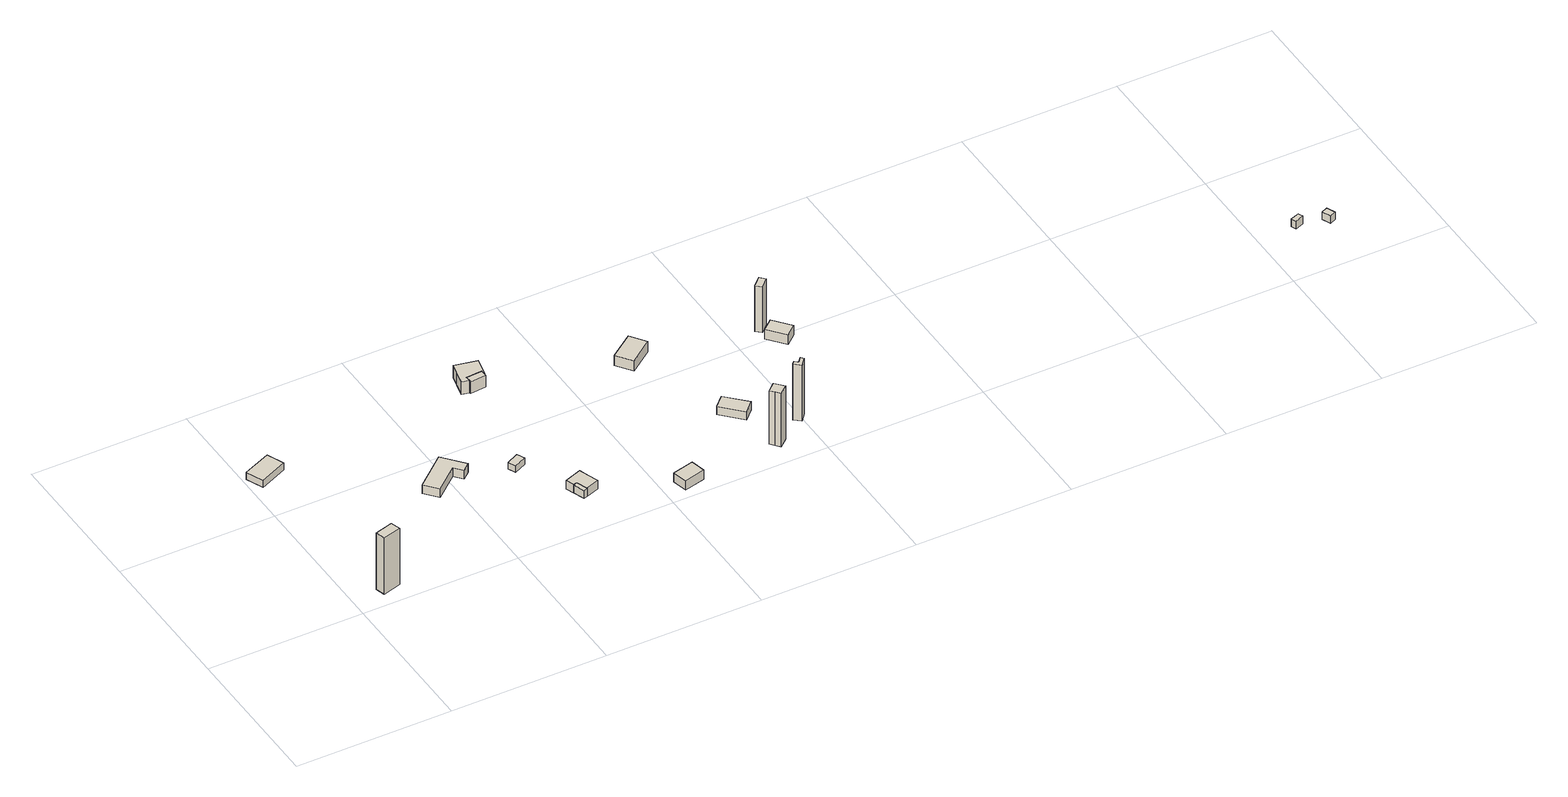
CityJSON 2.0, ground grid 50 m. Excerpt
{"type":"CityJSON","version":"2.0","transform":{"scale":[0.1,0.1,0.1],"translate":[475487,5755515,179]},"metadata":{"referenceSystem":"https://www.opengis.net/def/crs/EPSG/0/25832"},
"CityObjects":{
"building1":{"type":"Building","attributes":{"Gemeindeschluessel":"05766056","BezugspunktDach":"2000","function":"31001_2000","measuredHeight":20.17},"address":[{"country":"Germany","locality":"Oerlinghausen","thoroughfareNumber":"1074","thoroughfareName":"Brandsmühle"}],"geometry":[{"type":"Solid","lod":"1","boundaries":[[[[0,1,2,3]],[[4,5,6,7]],[[4,7,3,2]],[[5,4,2,1]],[[6,5,1,0]],[[7,6,0,3]]]]}]},
"building2":{"type":"Building","attributes":{"Gemeindeschluessel":"05766056","BezugspunktDach":"2000","function":"31001_1312","measuredHeight":2.97},"address":[{"country":"Germany","locality":"Oerlinghausen","thoroughfareNumber":"1033a","thoroughfareName":"Brandsmühle"}],"geometry":[{"type":"Solid","lod":"1","boundaries":[[[[8,9,10,11]],[[12,13,14,15]],[[12,15,11,10]],[[13,12,10,9]],[[14,13,9,8]],[[15,14,8,11]]]]}]},
"building3":{"type":"Building","attributes":{"Gemeindeschluessel":"05766056","BezugspunktDach":"2000","function":"31001_1312","measuredHeight":3.17},"address":[{"country":"Germany","locality":"Oerlinghausen","thoroughfareNumber":"1070","thoroughfareName":"Brandsmühle"}],"geometry":[{"type":"Solid","lod":"1","boundaries":[[[[16,17,18,19,20,21]],[[22,23,24,25,26,27]],[[22,27,21,20]],[[23,22,20,19]],[[24,23,19,18]],[[25,24,18,17]],[[26,25,17,16]],[[27,26,16,21]]]]}]},
"building4":{"type":"Building","attributes":{"Gemeindeschluessel":"05766056","BezugspunktDach":"2000","function":"31001_2000","measuredHeight":2.42},"address":[{"country":"Germany","locality":"Oerlinghausen","thoroughfareNumber":"1070","thoroughfareName":"Brandsmühle"}],"geometry":[{"type":"Solid","lod":"1","boundaries":[[[[28,29,30,31]],[[32,33,34,35]],[[32,35,31,30]],[[33,32,30,29]],[[34,33,29,28]],[[35,34,28,31]]]]}]},
"building5":{"type":"Building","attributes":{"Gemeindeschluessel":"05766056","BezugspunktDach":"2000","function":"51009_1610","measuredHeight":2.83},"address":[{"country":"Germany"}],"geometry":[{"type":"Solid","lod":"1","boundaries":[[[[36,37,38,39]],[[40,41,42,43]],[[40,43,39,38]],[[41,40,38,37]],[[42,41,37,36]],[[43,42,36,39]]]]}]},
"building6":{"type":"Building","attributes":{"Gemeindeschluessel":"05766056","BezugspunktDach":"2000","function":"31001_1312","measuredHeight":3.89},"address":[{"country":"Germany","locality":"Oerlinghausen","thoroughfareNumber":"1076","thoroughfareName":"Brandsmühle"}],"geometry":[{"type":"Solid","lod":"1","boundaries":[[[[44,45,46,47,48,49,50]],[[51,52,53,54,55,56,57]],[[51,57,50,49]],[[52,51,49,48]],[[53,52,48,47]],[[54,53,47,46]],[[55,54,46,45]],[[56,55,45,44]],[[57,56,44,50]]]]}]},
"building7":{"type":"Building","attributes":{"Gemeindeschluessel":"05766056","BezugspunktDach":"2000","function":"31001_1312","measuredHeight":4.18},"address":[{"country":"Germany","locality":"Oerlinghausen","thoroughfareNumber":"1071","thoroughfareName":"Brandsmühle"}],"geometry":[{"type":"Solid","lod":"1","boundaries":[[[[58,59,60,61,62,63]],[[64,65,66,67,68,69]],[[64,69,63,62]],[[65,64,62,61]],[[66,65,61,60]],[[67,66,60,59]],[[68,67,59,58]],[[69,68,58,63]]]]}]},
"building8":{"type":"Building","attributes":{"Gemeindeschluessel":"05766056","BezugspunktDach":"2000","function":"31001_1312","measuredHeight":5.9},"address":[{"country":"Germany","locality":"Oerlinghausen","thoroughfareNumber":"1071","thoroughfareName":"Brandsmühle"}],"geometry":[{"type":"Solid","lod":"1","boundaries":[[[[70,71,72,73,74,75,76,77,78]],[[79,80,81,82,83,84,85,86,87]],[[79,87,78,77]],[[80,79,77,76]],[[81,80,76,75]],[[82,81,75,74]],[[83,82,74,73]],[[84,83,73,72]],[[85,84,72,71]],[[86,85,71,70]],[[87,86,70,78]]]]}]},
"building9":{"type":"Building","attributes":{"Gemeindeschluessel":"05766056","BezugspunktDach":"2000","function":"31001_1312","measuredHeight":3.25},"address":[{"country":"Germany","locality":"Oerlinghausen","thoroughfareNumber":"1077","thoroughfareName":"Brandsmühle"}],"geometry":[{"type":"Solid","lod":"1","boundaries":[[[[88,89,90,91]],[[92,93,94,95]],[[92,95,91,90]],[[93,92,90,89]],[[94,93,89,88]],[[95,94,88,91]]]]}]},
"building10":{"type":"Building","attributes":{"Gemeindeschluessel":"05766056","BezugspunktDach":"2000","function":"31001_1312","measuredHeight":3.65},"address":[{"country":"Germany","locality":"Oerlinghausen","thoroughfareNumber":"1073","thoroughfareName":"Brandsmühle"}],"geometry":[{"type":"Solid","lod":"1","boundaries":[[[[96,97,98,99]],[[100,101,102,103]],[[100,103,99,98]],[[101,100,98,97]],[[102,101,97,96]],[[103,102,96,99]]]]}]},
"building11":{"type":"Building","attributes":{"Gemeindeschluessel":"05766056","BezugspunktDach":"2000","function":"31001_2000","measuredHeight":19.68},"address":[{"country":"Germany","locality":"Oerlinghausen","thoroughfareNumber":"1078","thoroughfareName":"Brandsmühle"}],"geometry":[{"type":"Solid","lod":"1","boundaries":[[[[104,105,106,107,108]],[[109,110,111,112,113]],[[109,113,108,107]],[[110,109,107,106]],[[111,110,106,105]],[[112,111,105,104]],[[113,112,104,108]]]]}]},
"building12":{"type":"Building","attributes":{"Gemeindeschluessel":"05766056","BezugspunktDach":"2000","function":"31001_1312","measuredHeight":2.92},"address":[{"country":"Germany","locality":"Oerlinghausen","thoroughfareNumber":"1078","thoroughfareName":"Brandsmühle"}],"geometry":[{"type":"Solid","lod":"1","boundaries":[[[[114,115,116,117]],[[118,119,120,121]],[[118,121,117,116]],[[119,118,116,115]],[[120,119,115,114]],[[121,120,114,117]]]]}]},
"building13":{"type":"Building","attributes":{"Gemeindeschluessel":"05766056","BezugspunktDach":"2000","function":"31001_2000","measuredHeight":20.11},"address":[{"country":"Germany","locality":"Oerlinghausen","thoroughfareNumber":"1078","thoroughfareName":"Brandsmühle"}],"geometry":[{"type":"Solid","lod":"1","boundaries":[[[[122,123,124,125,126,127]],[[128,129,130,131,132,133]],[[128,133,127,126]],[[129,128,126,125]],[[130,129,125,124]],[[131,130,124,123]],[[132,131,123,122]],[[133,132,122,127]]]]}]},
"building14":{"type":"Building","attributes":{"Gemeindeschluessel":"05766056","BezugspunktDach":"2000","function":"31001_2000","measuredHeight":16.45},"address":[{"country":"Germany","locality":"Oerlinghausen","thoroughfareNumber":"1079","thoroughfareName":"Brandsmühle"}],"geometry":[{"type":"Solid","lod":"1","boundaries":[[[[134,135,136,137]],[[138,139,140,141]],[[138,141,137,136]],[[139,138,136,135]],[[140,139,135,134]],[[141,140,134,137]]]]}]},
"building15":{"type":"Building","attributes":{"Gemeindeschluessel":"05766056","BezugspunktDach":"2000","function":"31001_1312","measuredHeight":3.7},"address":[{"country":"Germany","locality":"Oerlinghausen","thoroughfareNumber":"1079","thoroughfareName":"Brandsmühle"}],"geometry":[{"type":"Solid","lod":"1","boundaries":[[[[142,143,144,145]],[[146,147,148,149]],[[146,149,145,144]],[[147,146,144,143]],[[148,147,143,142]],[[149,148,142,145]]]]}]},
"building16":{"type":"Building","attributes":{"Gemeindeschluessel":"05766056","BezugspunktDach":"2000","function":"31001_2000","measuredHeight":3.1},"address":[{"country":"Germany","locality":"Oerlinghausen","thoroughfareNumber":"1001","thoroughfareName":"Unter d. Menkhauser Berge"}],"geometry":[{"type":"Solid","lod":"1","boundaries":[[[[150,151,152,153]],[[154,155,156,157]],[[154,157,153,152]],[[155,154,152,151]],[[156,155,151,150]],[[157,156,150,153]]]]}]},
"building17":{"type":"Building","attributes":{"Gemeindeschluessel":"05766056","BezugspunktDach":"2000","function":"31001_2000","measuredHeight":3.15},"address":[{"country":"Germany","locality":"Oerlinghausen","thoroughfareNumber":"1001","thoroughfareName":"Unter d. Menkhauser Berge"}],"geometry":[{"type":"Solid","lod":"1","boundaries":[[[[158,159,160,161]],[[162,163,164,165]],[[162,165,161,160]],[[163,162,160,159]],[[164,163,159,158]],[[165,164,158,161]]]]}]}
},
"vertices":[
[145,93,205],[86,76,205],[95,45,205],[154,61,205],[95,45,3],[86,76,3],[145,93,3],[154,61,3],
[94,708,40],[5,670,40],[29,615,40],[117,654,40],[29,615,14],[5,670,14],[94,708,14],[117,654,14],
[398,364,52],[433,323,52],[510,388,52],[532,362,52],[557,383,52],[500,450,52],[557,383,21],[532,362,21],[510,388,21],[433,323,21],[398,364,21],[500,450,21],
[697,352,51],[658,334,51],[669,310,51],[708,328,51],[669,310,27],[658,334,27],[697,352,27],[708,328,27],
[776,153,57],[764,148,57],[777,111,57],[790,116,57],[777,111,29],[764,148,29],[776,153,29],[790,116,29],
[809,194,59],[754,174,59],[764,148,59],[776,153,59],[790,116,59],[832,131,59],[820,163,59],[832,131,28],[790,116,28],[776,153,28],[764,148,28],[754,174,28],[809,194,28],[820,163,28],
[778,676,80],[777,692,80],[726,689,80],[727,673,80],[727,667,80],[778,670,80],[727,667,38],[727,673,38],[726,689,38],[777,692,38],[778,676,38],[778,670,38],
[792,737,81],[720,753,81],[713,721,81],[703,679,81],[727,673,81],[726,689,81],[777,692,81],[778,676,81],[787,715,81],[778,676,36],[777,692,36],[726,689,36],[727,673,36],[703,679,36],[713,721,36],[720,753,36],[792,737,36],[787,715,36],
[1101,70,60],[1033,53,60],[1044,6,60],[1112,23,60],[1044,6,27],[1033,53,27],[1101,70,27],[1112,23,27],
[1209,621,85],[1132,565,85],[1168,516,85],[1244,572,85],[1168,516,48],[1132,565,48],[1209,621,48],[1244,572,48],
[1370,82,228],[1343,59,228],[1355,45,228],[1367,32,228],[1394,55,228],[1367,32,36],[1355,45,36],[1343,59,36],[1370,82,36],[1394,55,36],
[1312,275,69],[1279,243,69],[1340,180,69],[1373,213,69],[1340,180,39],[1279,243,39],[1312,275,39],[1373,213,39],
[1484,131,241],[1471,115,241],[1460,125,241],[1452,116,241],[1472,98,241],[1493,122,241],[1472,98,40],[1452,116,40],[1460,125,40],[1471,115,40],[1484,131,40],[1493,122,40],
[1574,524,218],[1546,497,218],[1563,481,218],[1590,508,218],[1563,481,54],[1546,497,54],[1574,524,54],[1590,508,54],
[1589,484,87],[1554,455,87],[1599,401,87],[1634,430,87],[1599,401,53],[1554,455,53],[1589,484,53],[1634,430,53],
[3098,144,106],[3070,134,106],[3076,118,106],[3104,129,106],[3076,118,78],[3070,134,78],[3098,144,78],[3104,129,78],
[3178,123,109],[3158,115,109],[3170,88,109],[3189,96,109],[3170,88,82],[3158,115,82],[3178,123,82],[3189,96,82]
]}
